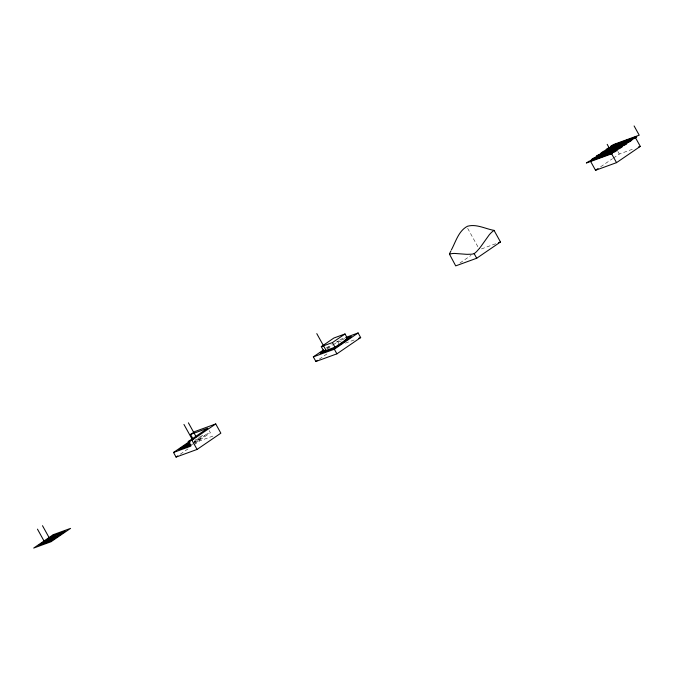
<?xml version="1.0" encoding="UTF-8"?>
<svg xmlns="http://www.w3.org/2000/svg" width="674" height="674" viewBox="0 0 674 674"><rect width="100%" height="100%" fill="white"/><g stroke="black" fill="none" stroke-linecap="round" stroke-linejoin="round"><path stroke-width="0.51" stroke-dasharray="3.37 2.53" d="M326.064 348.163L331.161 344.675M327.269 348.129L332.307 344.684M327.227 348.947L332.257 345.509M333.099 344.936L336.452 342.636L342.013 340.614M194.331 441.546L195.637 440.653M192.924 443.222L200.38 438.125L194.449 440.282M191.138 445.152L192.688 444.09M193.472 443.559L205.123 435.589L197.516 438.361M195.072 443.256L210.389 432.784L209.108 430.475M180.32 454.183L187.962 448.96M193.901 444.891L199.849 440.83L215.124 435.269M319.291 359.166L328.626 352.78M459.954 262.986L470.991 255.438M600.618 166.807L612.506 158.685M613.357 158.104L619.296 154.043L634.571 148.474M481.388 248.942L495.71 243.727M339.966 339.57L344.743 337.834M344.81 338.702L339.249 340.724A4.255 0.522 -29 0 0 334.422 343.243M345.391 343.15L355.889 339.325M199.816 436.634L210.389 432.784M194.424 441.723L198.131 440.375L197.153 438.614M617.898 151.524L619.296 154.043M467.663 228.317L478.498 247.863M337.531 341.381L338.811 343.698M198.451 438.311L199.849 440.83"/><path stroke-width="1.01" d="M451.378 249.928C455.801 241.654 458.556 230.896 467.453 226.262C476.408 223.692 485.364 228.865 494.05 230.382L500.487 241.991L476.712 258.243L455.708 265.885L449.499 254.199A32.681 19.79 55.6 0 1 451.824 253.635L452.018 253.609A41.552 25.165 55.6 0 1 454.546 253.432L465.667 254.25A101.033 61.182 55.6 0 0 467.267 254.334L471.64 254.191A31.796 19.26 55.6 0 0 474.108 253.635L474.21 253.584A31.796 25.005 70 0 0 476.661 251.52L479.349 248.504M450.881 250.981L449.499 253.845M494.017 230.407L493.865 230.516A32.681 25.696 70 0 0 491.447 232.488L491.338 232.589A41.552 32.672 70 0 0 489.139 234.965L481.337 245.884A91.967 72.32 70 0 1 479.391 248.453M193.093 439.077L190.531 434.46L194.727 431.596L215.731 423.946L220.853 433.18L197.078 449.432L176.074 457.082L173.513 452.465L190.54 440.821M590.407 161.052L614.174 144.8L635.178 137.151L640.3 146.393L616.533 162.645L595.53 170.295L590.407 161.052L611.411 153.402L635.178 137.151M321.304 346.621L333.891 338.019L345.012 333.967L347.573 338.592L334.986 347.194L323.865 351.247L321.304 346.621L332.425 342.577L345.012 333.967M173.513 452.465L190.809 446.163L188.257 441.546L207.828 428.159L190.531 434.46M345.695 337.489L358.105 332.964L360.666 337.59L336.899 353.842L315.895 361.483L313.334 356.866L323.52 349.899M188.257 441.546L191.955 440.198L215.731 423.946M189.478 442.338L178.787 449.651L191.138 445.152M323.916 350.421L321.397 352.14A4.255 0.522 -29 0 0 321.068 353.151L332.189 349.107A4.255 0.522 -29 0 0 337.455 346.293L350.042 337.691A4.255 0.522 -29 0 0 350.37 336.68L346.663 338.028M190.034 442.675L183.522 447.123L190.447 444.604M323.865 351.247L325.55 350.092M189.832 443.517L188.265 444.587L189.992 443.964M176.074 457.082L177.776 455.919M315.895 361.483L317.589 360.32M595.53 170.295L598.074 168.551M313.334 356.866L334.338 349.216L358.105 332.964M638.388 147.084L640.3 146.393M498.575 242.682L500.487 241.991M345.72 339.266L347.573 338.592M358.753 338.281L360.666 337.59M634.099 125.937L639.222 135.179L613.281 144.624L610.829 146.3L636.778 136.847L634.327 138.524L608.386 147.968L605.934 149.645L631.883 140.2L629.432 141.869L603.491 151.313L601.048 152.99L626.989 143.545L624.545 145.213L598.596 154.666L596.153 156.334L622.094 146.89L619.65 148.558L593.701 158.011L591.258 159.679L617.199 150.235L614.755 151.911L588.806 161.356L586.363 163.024L612.312 153.579L607.19 144.346M611.411 153.402L616.533 162.645M474.151 253.626L476.712 258.243M332.425 342.577L334.986 347.194M334.338 349.216L336.899 353.842M316.78 333.622L326.511 351.179M188.4 422.817L196.185 436.862M183.951 424.443L192.225 439.364M191.955 440.198L197.078 449.432M42.496 525.703L50.179 539.554L45.141 543L37.466 529.141M53.271 534.676L33.7 548.063L50.997 541.761L70.568 528.382L53.271 534.676M52.951 535.687L38.966 545.249L51.325 540.75L65.302 531.188L52.951 535.687M52.656 536.597L43.709 542.722L51.612 539.84L60.559 533.724L52.656 536.597M52.361 537.515L48.452 540.186L51.906 538.93L55.824 536.251L52.361 537.515"/></g></svg>
